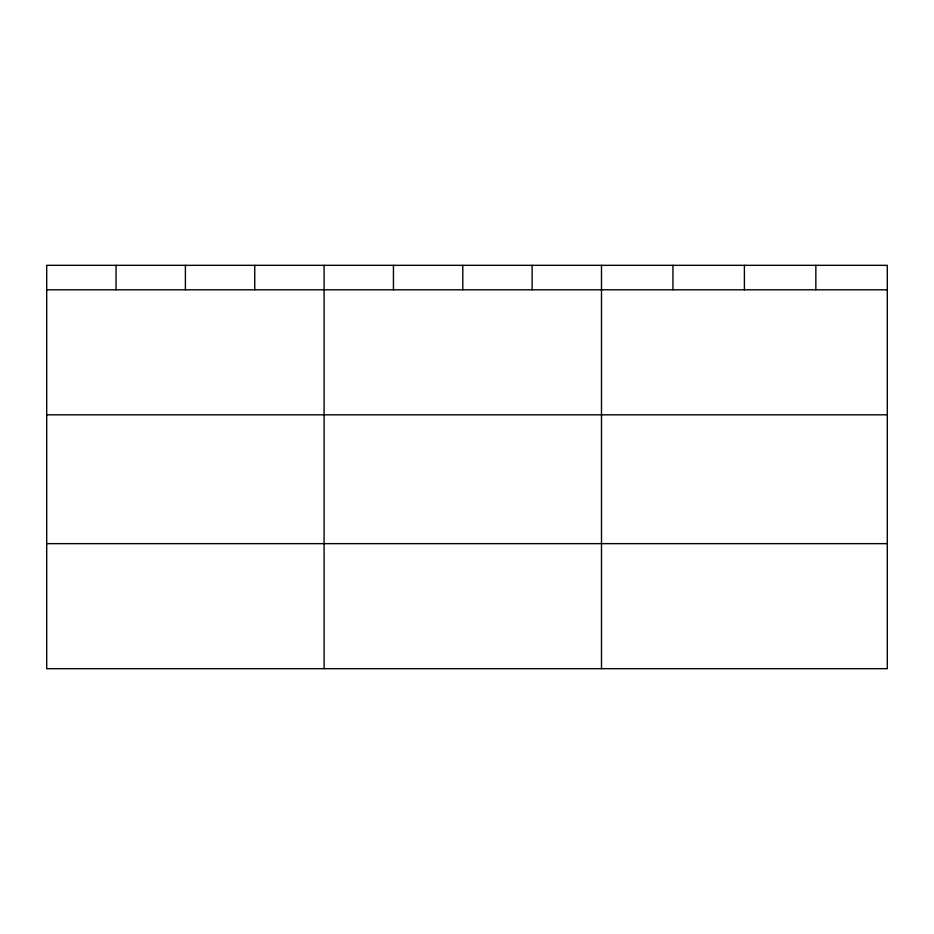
<?xml version="1.0" encoding="UTF-8"?>
<svg xmlns="http://www.w3.org/2000/svg" width="934" height="934" viewBox="0 0 934 934"><rect width="100%" height="100%" fill="white"/><g stroke="black" fill="none" stroke-linecap="round" stroke-linejoin="round"><path stroke-width="1.4" d="M887.3 414.824L887.3 265.326L46.7 265.326L46.7 668.674L887.3 668.674L887.3 414.824L46.7 414.824M46.7 289.797L887.3 289.797M46.7 543.646L887.3 543.646M815.849 265.326L815.849 289.797M744.398 265.326L744.398 289.797M672.947 265.326L672.947 289.797M601.496 265.326L601.496 668.674M532.147 265.326L532.147 289.797M462.797 265.326L462.797 289.797M393.447 265.326L393.447 289.797M324.098 265.326L324.098 668.674M254.748 265.326L254.748 289.797M185.399 265.326L185.399 289.797M116.05 265.326L116.05 289.797"/></g></svg>
